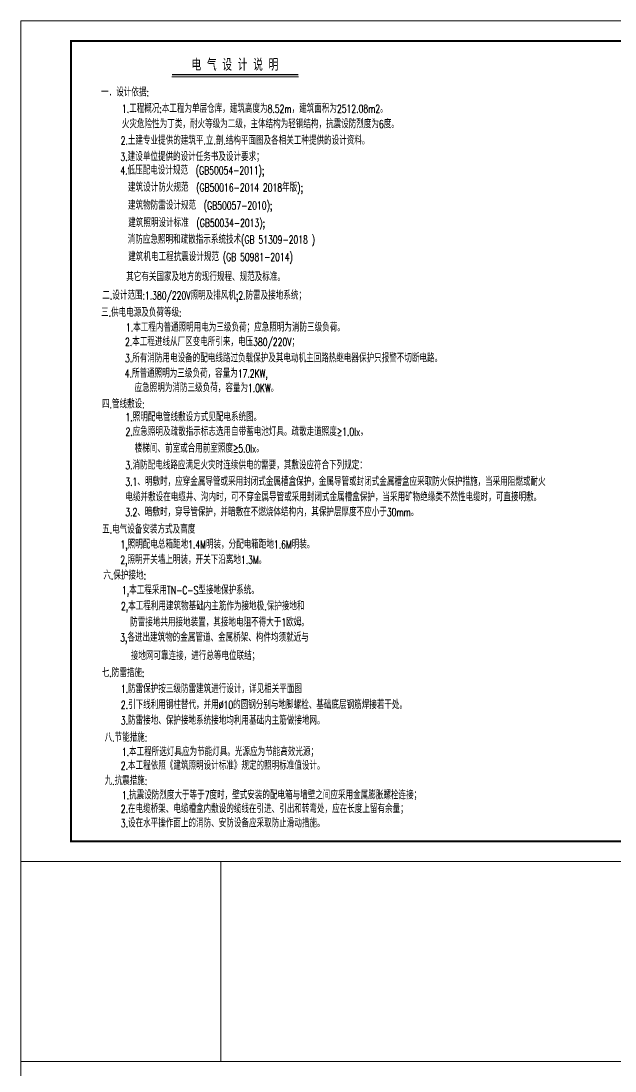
# Model space of a CAD drawing. Header units: inches. Extents: x -3272461 to -2504170, y 403793 to 1071042.
# Drawn here: x -2761444 to -2731744, y 898656 to 951131 of the extents above; entities that cross this region are included whole.
import ezdxf

# ---------------------------------------------------------------- set-up
doc = ezdxf.new("R2010")
doc.units = ezdxf.units.IN
doc.header["$LTSCALE"] = 1000
doc.header["$MEASUREMENT"] = 0
doc.layers.get('0').update_dxf_attribs({"lineweight": 18})
doc.layers.add('PUB_TITLE', color=153, linetype='Continuous', lineweight=18)
doc.layers.add('TQ', color=3, linetype='Continuous', lineweight=18)
doc.styles.add('_HZTXT', font='simplex.shx', dxfattribs={"width": 0.8, "bigfont": 'hztxt.shx'})

msp = doc.modelspace()

# ---------------------------------------------------------------- linework, layer by layer
msp.add_line((-2753900.5, 948343.2), (-2747570.8, 948343.2))
msp.add_lwpolyline([(-2753899.7, 948448.5, 63.2, 63.2, 0), (-2747570.8, 948448.5, 63.2, 63.2, 0)], format="xyseb")
at = {"layer": 'PUB_TITLE'}
for points in [[(-2702044.3, 909130.6), (-2702044.3, 951130.6), (-2761444.3, 951130.6), (-2761444.3, 909130.6)], [(-2702044.3, 857130.6), (-2702044.3, 899130.6), (-2761444.3, 899130.6), (-2761444.3, 857130.6)]]:
    msp.add_lwpolyline(points, close=True, dxfattribs=at)
msp.add_lwpolyline([(-2703044.3, 910130.6, 100, 100, 0), (-2703044.3, 950130.6, 100, 100, 0), (-2758944.3, 950130.6, 100, 100, 0), (-2758944.3, 910130.6, 100, 100, 0)], format="xyseb", close=True, dxfattribs=at)
at = {"layer": 'TQ'}
msp.add_lwpolyline([(-2761444.3, 899130.6), (-2751444.3, 899130.6), (-2751444.3, 909130.6), (-2761444.3, 909130.6)], close=True, dxfattribs=at)

# ---------------------------------------------------------------- texts
at = {"color": 7, "style": '_HZTXT', "width": 0.7}
for s, p in [('一．设计依据:', (-2757437.5, 947364.8)), ('2.土建专业提供的建筑平.立.剖.结构平面图及各相关工种提供的设计资料。', (-2756461.3, 944953.4)), ('3.建设单位提供的设计任务书及设计要求；', (-2756471.6, 944138.1)), ('其它有关国家及地方的现行规程、规范及标准。', (-2756185.4, 938136.6)), ('二.设计范围:1.380/220V照明及排风机;2.防雷及接地系统；', (-2757376.6, 937209.7)), ('三.供电电源及负荷等级:', (-2757439.2, 936353.6)), ('1.本工程内普通照明用电为三级负荷；应急照明为消防三级负荷。', (-2756195.2, 935613.7)), ('2.本工程进线从厂区变电所引来，电压380/220V；', (-2756245, 934890.1)), ('3.所有消防用电设备的配电线路过负载保护及其电动机主回路热继电器保护只报警不切断电路。', (-2756245, 934077.4)), ('应急照明为消防三级负荷，容量为1.0KW。', (-2755764.5, 932589.4)), ('四.管线敷设:', (-2757394.9, 931781.2)), ('1.照明配电管线敷设方式见配电系统图。', (-2756218.1, 931131.4)), ('楼梯间、前室或合用前室照度≥5.0lx。', (-2755757.3, 929567.1)), ('3.消防配电线路应满足火灾时连续供电的需要，其敷设应符合下列规定：', (-2756226.2, 928725)), ('3.1、明敷时，应穿金属导管或采用封闭式金属槽盒保护，金属导管或封闭式金属槽盒应采取防火保护措施，当采用阻燃或耐火', (-2756226.2, 927905)), ('电缆并敷设在电缆井、沟内时，可不穿金属导管或采用封闭式金属槽盒保护，当采用矿物绝缘类不然性电缆时，可直接明敷。', (-2756226.2, 927133.9)), ('3.2、暗敷时，穿导管保护，并暗敷在不燃烧体结构内，其保护层厚度不应小于30mm。', (-2756226.2, 926385.5)), ('五.电气设备安装方式及高度', (-2757386.8, 925520.5)), ('1,照明配电总箱距地1.4M明装，分配电箱距地1.6M明装。', (-2756471.1, 924768.5)), ('2,照明开关墙上明装，开关下沿离地1.3M。', (-2756477.7, 923996.7)), ('六.保护接地:', (-2757324, 923220.2)), ('1,本工程采用TN-C-S型接地保护系统。', (-2756395.9, 922481.6)), ('2,本工程利用建筑物基础内主筋作为接地极.保护接地和', (-2756446.7, 921684.8)), ('防雷接地共用接地装置，其接地电阻不得大于1欧姆。', (-2755985.2, 920874.1)), ('3,各进出建筑物的金属管道、金属桥架、构件均须就近与', (-2756485.2, 920115.3)), ('接地网可靠连接，进行总等电位联结；', (-2755957.9, 919199.3)), ('七.防雷措施:', (-2757403.6, 918344.7)), ('1.防雷保护按三级防雷建筑进行设计，详见相关平面图', (-2756452.8, 917547.5)), ('.', (-2748052.7, 917547.5)), ('2.引下线利用钢柱替代，并用%%C10的圆钢分别与地脚螺栓、基础底层钢筋焊接若干处。', (-2756452.8, 916753)), ('3.防雷接地、保护接地系统接地均利用基础内主筋做接地网。', (-2756452.8, 915970.8)), ('八.节能措施:', (-2757264.3, 915119.5)), ('1.本工程所选灯具应为节能灯具。光源应为节能高效光源；', (-2756400.9, 914401.5)), ('2.本工程依照《建筑照明设计标准》规定的照明标准值设计。', (-2756454.1, 913713.9)), ('九.抗震措施:', (-2757264.3, 912956.9)), ('1.抗震设防烈度大于等于7度时，壁式安装的配电箱与墙壁之间应采用金属膨胀螺栓连接；', (-2756400.9, 912238.9)), ('2.在电缆桥架、电缆槽盒内敷设的缆线在引进、引出和转弯处，应在长度上留有余量；', (-2756454.1, 911551.3)), ('3.设在水平操作面上的消防、安防设备应采取防止滑动措施。', (-2756454.1, 910837.6))]:
    msp.add_text(s, height=400, dxfattribs=at).set_placement(p)
at = {"color": 1, "style": '_HZTXT', "width": 0.7}
for s, p in [('1.工程概况:本工程为单层仓库，建筑高度为8.52m，建筑面积为2512.08m2。', (-2756398.4, 946547)), ('火灾危险性为丁类，耐火等级为二级，主体结构为轻钢结构，抗震设防烈度为6度。', (-2756398.4, 945777)), ('4.所普通照明为三级负荷，容量为17.2KW,', (-2756256.6, 933312.5))]:
    msp.add_text(s, height=400, dxfattribs=at).set_placement(p)
at = {"color": 7, "attachment_point": 7, "style": '_HZTXT'}
for s, insert, char_height, width in [('{\\W0.7;电 气 设 计 说 明}', (-2752918.7, 948639.8), 600, 5652.75), ('{\\W0.7;4.低压配电设计规范  (GB50054-2011);}', (-2756476.6, 943329.8), 400, 8029), ('{\\W0.7;建筑设计防火规范  (GB50016-2014 2018年版);}', (-2756093.4, 942474), 400, 9829.5), ('{\\W0.7;建筑物防雷设计规范  (GB50057-2010);}', (-2756093.4, 941576.6), 400, 8082.5), ('{\\W0.7;建筑照明设计标准  (GB50034-2013);}', (-2756081.8, 940702.7), 400, 7646.5), ('{\\W0.7;消防应急照明和疏散指示系统技术(GB 51309-2018 )}', (-2756107.7, 939869.4), 400, 10354), ('{\\W0.7;建筑机电工程抗震设计规范 (GB 50981-2014)}', (-2756081.8, 939002.6), 400, 9169.5), ('{\\W0.7;2.应急照明及疏散指示标志选用自带蓄电池灯具。疏散走道照度≥1.0lx， }', (-2756218.1, 930381.1), 400, 13637.923)]:
    msp.add_mtext(s, dxfattribs=dict(at, insert=insert, char_height=char_height, width=width))

doc.saveas('drawing.dxf')
